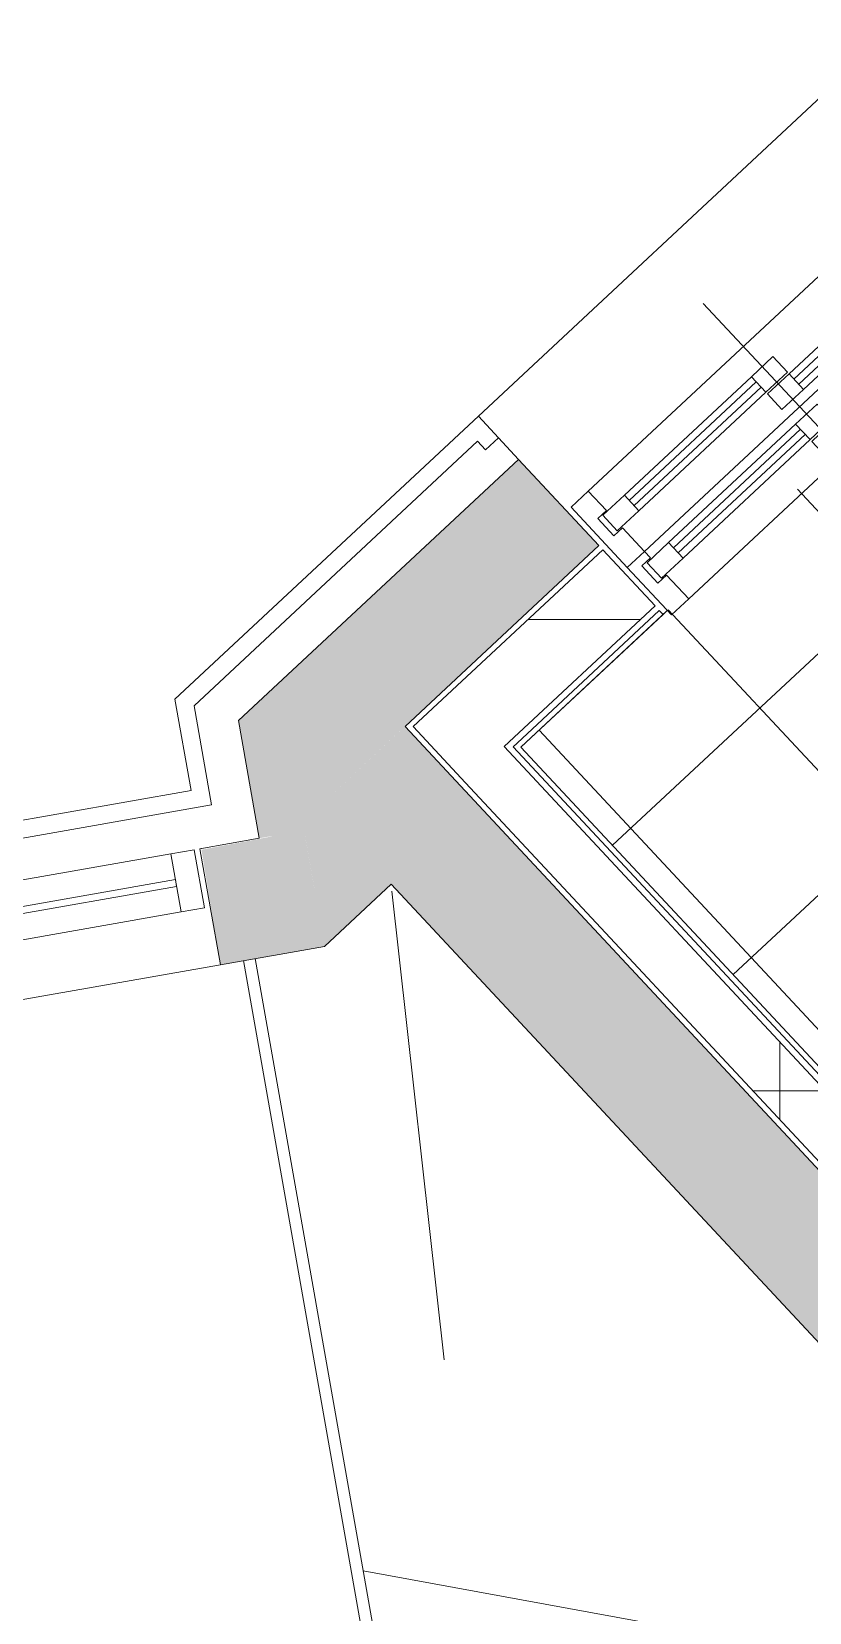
# Model space of a CAD drawing. Header units: millimetres. Extents: x -71377 to 516042, y -145869 to 441446.
# Drawn here: x 217745 to 219065, y 179762 to 182445 of the extents above; entities that cross this region are included whole.
import ezdxf

# ---------------------------------------------------------------- set-up
doc = ezdxf.new("R2010")
doc.units = ezdxf.units.MM
doc.header["$LTSCALE"] = 1000
doc.linetypes.add('_점선_S_', pattern=[1.6, 0.8, -0.8])
for name, color, linetype, lineweight in [('A-ele-8', 8, 'Continuous', 5), ('A-fnsh', 5, 'Continuous', 5), ('A-glas', 5, 'Continuous', 5), ('A-glas-hdln', 8, 'Continuous', 5), ('A-hat', 251, 'Continuous', 5), ('A-insu', 251, 'Continuous', 5), ('A-wind', 4, 'Continuous', 5), ('A-wind-hdln', 8, 'Continuous', 5), ('A_cwall', 2, 'Continuous', 5), ('A_fnsh-4', 4, 'Continuous', 5), ('AA_오픈', 8, '_점선_S_', 5)]:
    doc.layers.add(name, color=color, linetype=linetype, lineweight=lineweight)
pattern_1 = [(0, (-96985.9, -23353.2), (0, 800), []), (90, (-96985.9, -23353.2), (-800, 5e-14), [])]

# ---------------------------------------------------------------- blocks, each defined once
blk = doc.blocks.new('미서기창__이중창_ - _A_PW_8X6-2150790-지반층 배치도')
at = {"layer": 'A-glas'}
for p, q in [((-320, 66), (-25, 66)), ((-320, 54), (-25, 54)), ((25, 26), (320, 26)), ((25, 14), (320, 14)), ((-320, -44), (-25, -44)), ((-320, -56), (-25, -56)), ((25, -84), (320, -84)), ((25, -96), (320, -96))]:
    blk.add_line(p, q, dxfattribs=at)
at = {"layer": 'A-wind'}
for p, q in [((-400, -15), (-400, 95)), ((-400, 95), (-360, 95)), ((-360, 95), (-360, 80)), ((400, 95), (360, 95)), ((360, 95), (360, 40)), ((400, -15), (400, 95)), ((-360, 80), (-380, 80)), ((-380, 80), (-380, 40)), ((-320, 78), (-370, 78)), ((-370, 78), (-370, 42)), ((-320, 42), (-320, 78)), ((25, 78), (-25, 78)), ((-25, 78), (-25, 42)), ((25, 42), (25, 78)), ((-380, 40), (-360, 40)), ((-370, 42), (-320, 42)), ((-360, 40), (-360, -15)), ((-25, 42), (25, 42)), ((25, 38), (-25, 38)), ((-25, 38), (-25, 2)), ((25, 2), (25, 38)), ((370, 38), (320, 38)), ((320, 38), (320, 2)), ((360, 40), (380, 40)), ((370, 2), (370, 38)), ((380, 40), (380, 0)), ((-25, 2), (25, 2)), ((320, 2), (370, 2)), ((380, 0), (360, 0)), ((360, 0), (360, -15)), ((-360, -15), (-400, -15)), ((-400, -15), (-400, -155)), ((-360, -30), (-360, -15)), ((400, -15), (360, -15)), ((360, -15), (360, -70)), ((400, -155), (400, -15)), ((-380, -70), (-380, -30)), ((-380, -30), (-360, -30)), ((-320, -32), (-370, -32)), ((-370, -32), (-370, -68)), ((-320, -68), (-320, -32)), ((25, -32), (-25, -32)), ((-25, -32), (-25, -68)), ((25, -68), (25, -32)), ((-360, -70), (-380, -70)), ((-370, -68), (-320, -68)), ((-360, -155), (-360, -70)), ((-25, -68), (25, -68)), ((25, -72), (-25, -72)), ((-25, -72), (-25, -108)), ((25, -108), (25, -72)), ((370, -72), (320, -72)), ((320, -72), (320, -108)), ((360, -70), (380, -70)), ((370, -108), (370, -72)), ((380, -70), (380, -110)), ((-25, -108), (25, -108)), ((320, -108), (370, -108)), ((380, -110), (360, -110)), ((360, -110), (360, -155)), ((-400, -155), (-360, -155)), ((360, -155), (400, -155))]:
    blk.add_line(p, q, dxfattribs=at)
at = {"layer": 'A-wind-hdln'}
for p, q in [((0, -255), (0, 195)), ((360, 95), (-360, 95)), ((-320, 78), (-25, 78)), ((-320, 42), (-25, 42)), ((25, 38), (320, 38)), ((25, 2), (320, 2)), ((360, -15), (-360, -15)), ((-320, -32), (-25, -32)), ((-320, -68), (-25, -68)), ((25, -72), (320, -72)), ((25, -108), (320, -108)), ((-360, -155), (360, -155))]:
    blk.add_line(p, q, dxfattribs=at)
blk = doc.blocks.new('대장2_59A_1층_rvt-5-지반층 배치도')
at = {"layer": 'A-hat'}
h = blk.add_hatch(dxfattribs=at)
h.set_pattern_fill('FP_45', color=256, style=0, pattern_type=2)
h.set_pattern_definition(pattern_1)
h.paths.add_polyline_path([(-44474.1, -86132.9), (-44152.3, -85832.8), (-44241, -85737.7), (-44562.8, -86037.8)])
h.paths.add_polyline_path([(-43552.6, -85273.6), (-43208.9, -84953), (-43297.6, -84858), (-43641.3, -85178.5)])
h = blk.add_hatch(dxfattribs=at)
h.set_pattern_fill('FP_112', color=256, style=0, pattern_type=2)
h.set_pattern_definition([(313, (-43161.4, -86125.67), (219.406, 204.6), []), (43, (-43161.4, -86125.67), (-204.6, 219.406), [])])
h.paths.add_polyline_path([(-43097.9, -87447.5), (-42615.2, -86997.3), (-42778.9, -86821.8), (-42457.1, -86521.7), (-42982.2, -85958.6), (-42616.5, -85617.6), (-43209.9, -84981.3), (-44380.1, -86072.5), (-43099.6, -87445.7)])
h = blk.add_hatch(dxfattribs=at)
h.set_pattern_fill('FP_45', color=256, style=0, pattern_type=2)
h.set_pattern_definition(pattern_1)
h.paths.add_polyline_path([(-42922.6, -87796.7), (-42856.8, -87735.3), (-44408.3, -86071.5), (-44474.1, -86132.9), (-42984, -87730.9)])
at = {"layer": 'A-ele-8'}
for p, q in [((-44138.7, -85847.4), (-44145.2, -85840.5)), ((-44132.3, -85841.4), (-44138.7, -85847.4))]:
    blk.add_line(p, q, dxfattribs=at)
at = {"layer": 'A-fnsh'}
for p, q in [((-44132.3, -85841.4), (-44380.1, -86072.5)), ((-44380.1, -86072.5), (-43097.9, -87447.5))]:
    blk.add_line(p, q, dxfattribs=at)
at = {"layer": 'A-insu'}
for p, q in [((-44241, -85737.7), (-44562.8, -86037.8)), ((-44152.3, -85832.8), (-44241, -85737.7)), ((-44408.3, -86071.5), (-44152.3, -85832.8)), ((-44562.8, -86037.8), (-44474.1, -86132.9)), ((-43112.5, -87461.1), (-44408.3, -86071.5)), ((-44474.1, -86132.9), (-42984, -87730.9))]:
    blk.add_line(p, q, dxfattribs=at)
at = {"layer": 'A_fnsh-4'}
for p, q in [((-44145.2, -85840.5), (-44386.5, -86065.6)), ((-44138.7, -85847.4), (-44145.2, -85840.5)), ((-44380.1, -86072.5), (-44138.7, -85847.4)), ((-44386.5, -86065.6), (-44393.5, -86072)), ((-44393.5, -86072), (-43104.8, -87453.9)), ((-43097.9, -87447.5), (-44380.1, -86072.5))]:
    blk.add_line(p, q, dxfattribs=at)
at = {"layer": 'A-wind-hdln', "rotation": 223.0000012484766}
blk.add_blockref('미서기창__이중창_ - _A_PW_8X6-2150790-지반층 배치도', (-43896.8, -85505.7), dxfattribs=at)
blk = doc.blocks.new('고정창 - _A_AW_5x9_8-V143-지반층 배치도')
at = {"layer": 'A-glas'}
for p, q in [((210, 56), (-210, 56)), ((-210, 56), (-210, 44)), ((210, 44), (210, 56)), ((-210, 44), (210, 44))]:
    blk.add_line(p, q, dxfattribs=at)
at = {"layer": 'A-wind'}
for p, q in [((-210, 100), (-250, 100)), ((-250, 100), (-250, 0)), ((-210, 0), (-210, 100)), ((210, 100), (210, 0)), ((250, 100), (210, 100)), ((250, 0), (250, 100)), ((-250, 0), (-210, 0)), ((210, 0), (250, 0))]:
    blk.add_line(p, q, dxfattribs=at)
at = {"layer": 'A-wind-hdln'}
blk.add_line((-210, 0), (210, 0), dxfattribs=at)

msp = doc.modelspace()

# ---------------------------------------------------------------- hatches: boundary and pattern name
at = {"layer": 'A-hat'}
for points in [[(218311.6, 181203.5), (218707.6, 181572.7), (218571.2, 181719), (218270.2, 181438.3), (218300.6, 181265.8)], [(218131, 181075.8), (218148.8, 181079), (218218.6, 181144), (218232.2, 181129.4), (218311.6, 181203.5), (218270.2, 181438.3), (218095.8, 181275.7), (218130.5, 181079)], [(219811, 179436.3), (219957.3, 179572.7), (218378.5, 181265.8), (218232.2, 181129.4), (219683.8, 179572.7)], [(218241.9, 180892.3), (218355, 180997.8), (218218.6, 181144), (218148.8, 181079), (218209, 181079), (218223.3, 180997.8)], [(218065, 180861.1), (218241.9, 180892.3), (218207.1, 181089.3), (218032.9, 181056.3), (218064.1, 180866.7)]]:
    msp.add_hatch(color=256, dxfattribs=at).paths.add_polyline_path(points)

# ---------------------------------------------------------------- linework, layer by layer
at = {"layer": 'A-ele-8'}
for p, q in [((218503, 181792.1), (219102.7, 182351.3)), ((218065, 180861.1), (217552.9, 180770.8))]:
    msp.add_line(p, q, dxfattribs=at)
at = {"layer": 'A-insu'}
for p, q in [((218571.2, 181719), (218537.1, 181755.5)), ((218095.8, 181275.7), (218571.2, 181719)), ((218131, 181075.8), (218095.8, 181275.7)), ((217572.1, 180977.3), (217981, 181049.4))]:
    msp.add_line(p, q, dxfattribs=at)
at = {"layer": 'A_cwall'}
for p, q in [((218571.2, 181719), (218095.8, 181275.7)), ((218707.6, 181572.7), (218571.2, 181719)), ((218378.5, 181265.8), (218707.6, 181572.7)), ((218095.8, 181275.7), (218131, 181075.8)), ((219957.3, 179572.7), (218378.5, 181265.8)), ((218030.2, 181058.1), (218131, 181075.8)), ((218030.2, 181058.1), (218032.5, 181058.5)), ((218030.2, 181058.1), (218065, 180861.1)), ((218241.9, 180892.3), (218355, 180997.8)), ((218355, 180997.8), (219674.6, 179582.6)), ((218065, 180861.1), (218241.9, 180892.3))]:
    msp.add_line(p, q, dxfattribs=at)
at = {"layer": 'A_fnsh-4'}
for p, q in [((218503, 181792.1), (217987.9, 181311.8)), ((218537.1, 181755.5), (218503, 181792.1)), ((218501.5, 181749.7), (218020.3, 181300.9)), ((218515.1, 181735.1), (218501.5, 181749.7)), ((218515.1, 181735.1), (218537.1, 181755.5)), ((217987.9, 181311.8), (218015.2, 181157)), ((218020.3, 181300.9), (218049.9, 181132.6)), ((218049.9, 181132.6), (217235.1, 180988.9)), ((218015.2, 181157), (217246, 181021.3)), ((218104.4, 180868.1), (218483.2, 178719.4)), ((218501.9, 178728.7), (218124.1, 180871.5))]:
    msp.add_line(p, q, dxfattribs=at)
at = {"layer": 'AA_오픈'}
for p, q in [((218621.5, 178600.5), (218355, 180997.8)), ((218307.3, 179832.1), (219674.6, 179582.6))]:
    msp.add_line(p, q, dxfattribs=at)

# ---------------------------------------------------------------- block references
msp.add_blockref('대장2_59A_1층_rvt-5-지반층 배치도', (262955.4, 267303.1))
at = {"layer": 'A-glas-hdln', "rotation": 10.0000012484659}
msp.add_blockref('고정창 - _A_AW_5x9_8-V143-지반층 배치도', (217791.6, 180914.4), dxfattribs=at)

doc.saveas('drawing.dxf')
